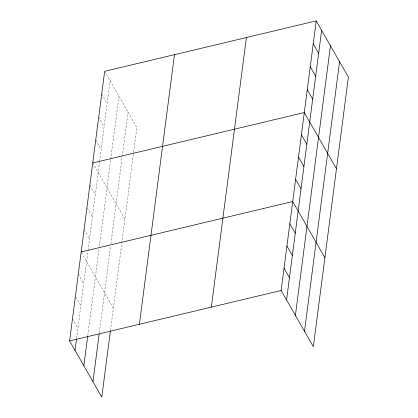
<?xml version="1.0" encoding="UTF-8"?>
<svg xmlns="http://www.w3.org/2000/svg" width="418" height="418" viewBox="0 0 418 418"><rect width="100%" height="100%" fill="white"/><g stroke="black" fill="none" stroke-linecap="round" stroke-linejoin="round"><path stroke-width="0.31" stroke-dasharray="2.09 1.57" d="M76.598 338.298L87.921 251.239M88.005 250.601L99.494 162.257M99.578 161.62L110.091 80.778M87.827 335.288L99.066 248.867M99.395 246.322L118.921 96.197M99.322 332.749L110.561 246.322M110.895 243.783L128.023 112.087M110.467 330.377L133.541 152.967M133.624 152.33L136.853 127.506L104.986 71.865M101.689 94.222L107.112 103.695M98.705 117.139L104.129 126.607M95.727 140.056L101.151 149.524M92.744 162.968L124.93 219.168M89.854 185.211L95.278 194.684M87.278 208.007L92.383 216.921M84.065 229.696L89.489 239.164M81.494 252.493L113.362 308.134M78.281 274.177L83.704 283.65M75.71 296.973L80.81 305.887M72.497 318.662L77.92 328.13"/><path stroke-width="0.63" d="M110.383 331.009L101.788 397.1L69.602 340.9L104.667 71.306L316.212 20.9L348.398 77.1L313.333 346.694L281.147 290.494L316.212 20.9M75.026 350.373L76.515 338.935M83.856 365.792L87.66 336.558M92.958 381.681L99.155 334.019M139.413 324.269L174.478 54.674M211.336 307.131L246.401 37.536M286.57 299.962L321.635 30.368M295.401 315.386L330.466 45.792M304.503 331.27L339.568 61.676M92.744 162.968L304.288 112.562L336.474 168.762M81.176 251.934L292.72 201.528L324.901 257.728M69.602 340.9L281.147 290.494M313.234 43.817L318.657 53.285M310.25 66.728L315.674 76.201M307.272 89.645L312.695 99.118M301.399 134.805L306.822 144.273M298.504 157.043L303.928 166.516M295.61 179.285L301.033 188.758M289.826 223.771L295.249 233.239M286.931 246.009L292.354 255.482M284.041 268.251L289.465 277.724"/></g></svg>
